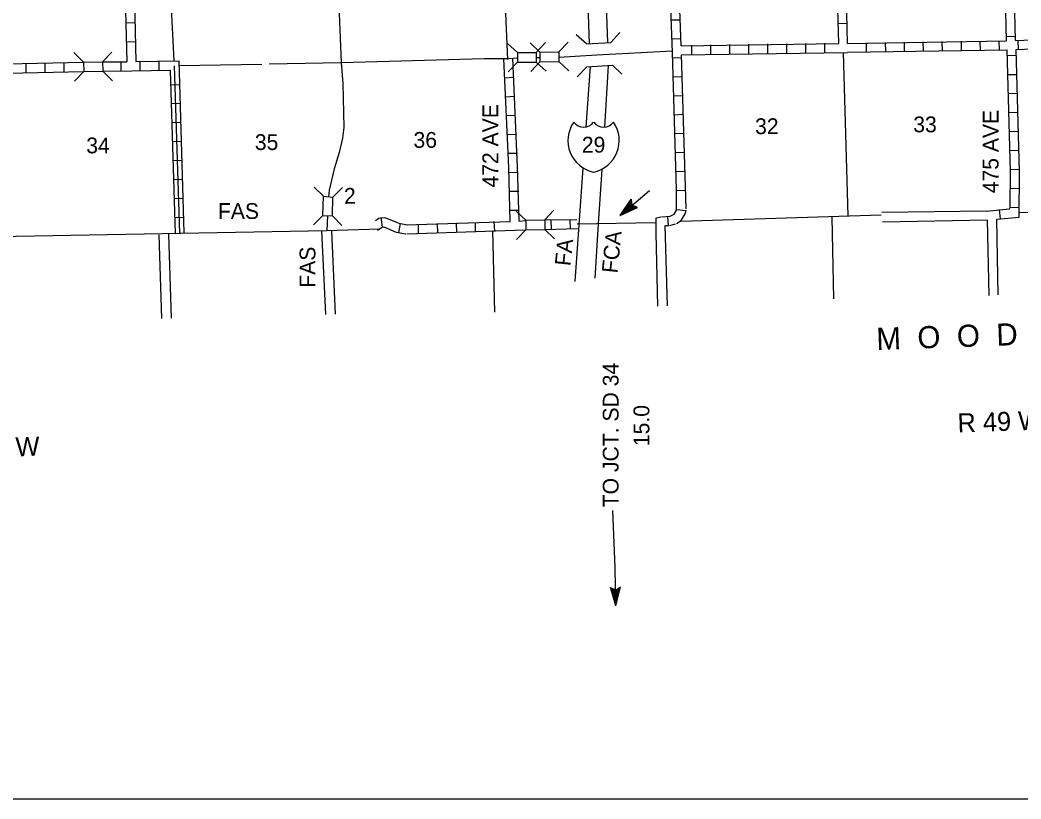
# Model space of a CAD drawing. Extents: x 1898965 to 2429786, y 15985402 to 16412123.
# Drawn here: x 2210247 to 2241886, y 16044993 to 16069627 of the extents above; entities that cross this region are included whole.
import ezdxf

# ---------------------------------------------------------------- set-up
doc = ezdxf.new("R2010")
doc.units = 0
for name, color, linetype in [('L11', 7, 'Continuous'), ('L13', 7, 'Continuous'), ('L14', 7, 'Continuous'), ('L18', 7, 'Continuous'), ('L2', 7, 'Continuous'), ('L21', 7, 'Continuous'), ('L23', 7, 'Continuous'), ('L28', 7, 'Continuous'), ('L3', 7, 'Continuous'), ('L30', 7, 'Continuous'), ('L4', 7, 'Continuous'), ('L5', 7, 'Continuous'), ('L51', 7, 'Continuous'), ('L8', 7, 'Continuous')]:
    doc.layers.add(name, color=color, linetype=linetype)

msp = doc.modelspace()

# ---------------------------------------------------------------- linework, layer by layer
at = {"layer": 'L11'}
for p, q in [((2240793, 16063584), (2237483, 16063542)), ((2237509, 16063241), (2240825, 16063309))]:
    msp.add_line(p, q, dxfattribs=at)
at = {"layer": 'L13'}
for p, q in [((2225477, 16072512), (2225651, 16068383)), ((2215017, 16070216), (2215107, 16068336)), ((2236269, 16068595), (2236416, 16063436)), ((2215277, 16068184), (2217892, 16068235)), ((2218119, 16068239), (2220397, 16068283)), ((2221600, 16063013), (2219949, 16062961))]:
    msp.add_line(p, q, dxfattribs=at)
at = {"layer": 'L18'}
for p, q in [((2225968, 16068595), (2225656, 16068885)), ((2226680, 16068610), (2226374, 16068901)), ((2226564, 16068600), (2226860, 16068911)), ((2227282, 16068616), (2227573, 16068927)), ((2212256, 16068299), (2211950, 16068595)), ((2212858, 16068309), (2213148, 16068610)), ((2225968, 16068595), (2226564, 16068600)), ((2225968, 16068595), (2225968, 16068294)), ((2226564, 16068600), (2226564, 16068299)), ((2226680, 16068610), (2227282, 16068616)), ((2226680, 16068610), (2226680, 16068309)), ((2227282, 16068616), (2227282, 16068320)), ((2212256, 16068299), (2212858, 16068309)), ((2212256, 16068299), (2212266, 16068003)), ((2212858, 16068309), (2212868, 16068009)), ((2225968, 16068294), (2225677, 16067987)), ((2225968, 16068294), (2226564, 16068299)), ((2226680, 16068309), (2226390, 16068003)), ((2226564, 16068299), (2226876, 16068009)), ((2226680, 16068309), (2227282, 16068320)), ((2227282, 16068320), (2227594, 16068024)), ((2212266, 16068003), (2211966, 16067692)), ((2212266, 16068003), (2212868, 16068009)), ((2212868, 16068009), (2213169, 16067708)), ((2219843, 16064054), (2219542, 16064344)), ((2220133, 16064027), (2220440, 16064328)), ((2219817, 16063441), (2219843, 16064054)), ((2219843, 16064054), (2220133, 16064027)), ((2220123, 16063436), (2220133, 16064027)), ((2226232, 16063293), (2225925, 16063584)), ((2226834, 16063304), (2227124, 16063610)), ((2219817, 16063441), (2219526, 16063146)), ((2219817, 16063441), (2220123, 16063436)), ((2220123, 16063436), (2220424, 16063124)), ((2226232, 16063293), (2226834, 16063304)), ((2226232, 16063293), (2226232, 16062992)), ((2226834, 16063304), (2226834, 16063003)), ((2226232, 16062992), (2225941, 16062686)), ((2226232, 16062992), (2226834, 16063003)), ((2226834, 16063003), (2227140, 16062707))]:
    msp.add_line(p, q, dxfattribs=at)
at = {"layer": 'L2'}
for p, q in [((2241834, 16063542), (2246073, 16063668)), ((2227858, 16063177), (2230339, 16063225)), ((2231131, 16063267), (2237472, 16063462))]:
    msp.add_line(p, q, dxfattribs=at)
at = {"layer": 'L23'}
msp.add_lwpolyline([(2111997, 16044993), (2399601, 16044993)], dxfattribs=at)
at = {"layer": 'L28'}
for p, q in [((2229215, 16063441), (2230149, 16064233)), ((2229215, 16063441), (2229569, 16063959)), ((2229273, 16063526), (2229569, 16063916)), ((2229331, 16063579), (2229569, 16063895)), ((2229384, 16063600), (2229569, 16063853)), ((2229426, 16063652), (2229574, 16063837)), ((2229510, 16063726), (2229584, 16063816)), ((2229569, 16063959), (2229590, 16063769)), ((2229215, 16063441), (2229764, 16063700)), ((2229273, 16063494), (2229727, 16063716)), ((2229326, 16063552), (2229701, 16063726)), ((2229389, 16063579), (2229669, 16063711)), ((2229410, 16063626), (2229547, 16063716)), ((2229426, 16063626), (2229642, 16063737)), ((2229458, 16063652), (2229547, 16063716)), ((2229516, 16063700), (2229605, 16063753)), ((2229532, 16063737), (2229574, 16063774)), ((2229558, 16063737), (2229600, 16063753)), ((2229764, 16063700), (2229590, 16063769))]:
    msp.add_line(p, q, dxfattribs=at)
at = {"layer": 'L3'}
msp.add_line((2215302, 16062887), (2215133, 16068183), dxfattribs=at)
for centre, radius, start, end in [((2228586, 16065812), 1019, 145.1421, 258.0921), ((2228064, 16066633), 393, 217.3749, 322.2366), ((2228691, 16066633), 393, 217.7656, 322.6273), ((2228169, 16065812), 1019, 281.9101, 34.8601)]:
    msp.add_arc(centre, radius, start, end, dxfattribs=at)
at = {"layer": 'L4'}
for p, q in [((2220181, 16073558), (2220397, 16068283)), ((2228481, 16068521), (2230867, 16068653)), ((2225683, 16068410), (2225968, 16068436)), ((2226564, 16068441), (2226680, 16068441)), ((2227282, 16068457), (2228481, 16068521)), ((2219949, 16062961), (2203734, 16062660))]:
    msp.add_line(p, q, dxfattribs=at)
for points in [[(2220397, 16068283), (2224917, 16068410), (2225683, 16068410)], [(2220397, 16068283), (2220450, 16067618), (2220482, 16066224)], [(2220482, 16066224), (2220440, 16065891), (2220334, 16065442), (2220181, 16064925), (2220017, 16064249), (2220001, 16064033)], [(2219964, 16063441), (2219949, 16062961)]]:
    msp.add_lwpolyline(points, dxfattribs=at)
at = {"layer": 'L5'}
for p, q in [((2228924, 16068917), (2229209, 16069228)), ((2228148, 16068869), (2227831, 16069160)), ((2228148, 16068869), (2228924, 16068917)), ((2228159, 16068151), (2227858, 16067829)), ((2228141, 16066247), (2228275, 16068162)), ((2228159, 16068151), (2228977, 16068204)), ((2228840, 16068193), (2228717, 16066240)), ((2228977, 16068204), (2229273, 16067919)), ((2227925, 16063151), (2228050, 16064945)), ((2228633, 16064904), (2228525, 16063185))]:
    msp.add_line(p, q, dxfattribs=at)
for points in [[(2228249, 16068874), (2228043, 16074751)], [(2228608, 16074778), (2228819, 16068911)]]:
    msp.add_lwpolyline(points, dxfattribs=at)
at = {"layer": 'L51'}
for p, q in [((2235973, 16060812), (2235915, 16063394)), ((2215033, 16060199), (2214949, 16062850)), ((2219917, 16060316), (2219790, 16062958)), ((2220218, 16060326), (2220098, 16062964)), ((2225250, 16060384), (2225192, 16062966)), ((2230408, 16060574), (2230360, 16062887)), ((2230709, 16060585), (2230640, 16063124)), ((2214732, 16060184), (2214648, 16062834)), ((2229056, 16052316), (2228982, 16054117)), ((2229083, 16051102), (2229056, 16052316)), ((2229083, 16051102), (2228909, 16051677)), ((2228909, 16051677), (2229093, 16051593)), ((2229072, 16051192), (2228940, 16051640)), ((2229072, 16051244), (2228956, 16051651)), ((2229067, 16051308), (2228998, 16051619)), ((2229083, 16051387), (2229025, 16051609)), ((2229056, 16051487), (2229041, 16051603)), ((2229056, 16051519), (2229056, 16051566)), ((2229072, 16051545), (2229093, 16051577)), ((2229099, 16051366), (2229072, 16051524)), ((2229083, 16051408), (2229072, 16051524)), ((2229083, 16051102), (2229225, 16051693)), ((2229225, 16051693), (2229093, 16051593)), ((2229093, 16051466), (2229099, 16051577)), ((2229099, 16051170), (2229199, 16051651)), ((2229099, 16051218), (2229183, 16051651)), ((2229099, 16051292), (2229173, 16051619)), ((2229109, 16051376), (2229125, 16051603))]:
    msp.add_line(p, q, dxfattribs=at)
for points in [[(2228525, 16063185), (2228416, 16061465)], [(2240883, 16060917), (2240825, 16063309)], [(2241168, 16060933), (2241126, 16063325)], [(2227799, 16061358), (2227925, 16063151)], [(2230360, 16062887), (2230350, 16063093)]]:
    msp.add_lwpolyline(points, dxfattribs=at)
at = {"layer": 'L8'}
for p, q in [((2241432, 16068969), (2241300, 16073975)), ((2241717, 16068975), (2241580, 16073991)), ((2236126, 16068885), (2235999, 16073869)), ((2236401, 16068885), (2236284, 16073885)), ((2213592, 16069534), (2213893, 16069545)), ((2231126, 16069624), (2230825, 16069619)), ((2236100, 16069519), (2236401, 16069524)), ((2213608, 16068933), (2213908, 16068943)), ((2231142, 16069033), (2230841, 16069017)), ((2231142, 16068811), (2236126, 16068885)), ((2233275, 16068859), (2233275, 16068558)), ((2233877, 16068869), (2233877, 16068568)), ((2234473, 16068874), (2234473, 16068579)), ((2235075, 16068885), (2235075, 16068584)), ((2235672, 16068896), (2235672, 16068595)), ((2236401, 16068885), (2241432, 16068969)), ((2237008, 16068600), (2237008, 16068901)), ((2237610, 16068616), (2237599, 16068917)), ((2238206, 16068626), (2238201, 16068927)), ((2238808, 16068637), (2238798, 16068933)), ((2239410, 16068642), (2239400, 16068943)), ((2240007, 16068653), (2240001, 16068954)), ((2240609, 16068658), (2240598, 16068959)), ((2241205, 16068669), (2241200, 16068969)), ((2241422, 16069101), (2241723, 16069112)), ((2241807, 16068684), (2241797, 16068985)), ((2230999, 16064270), (2230867, 16068600)), ((2231158, 16068526), (2236406, 16068600)), ((2231475, 16068832), (2231475, 16068537)), ((2232076, 16068843), (2232076, 16068542)), ((2232673, 16068853), (2232673, 16068552)), ((2236406, 16068610), (2241448, 16068684)), ((2209832, 16068241), (2212256, 16068299)), ((2210440, 16067950), (2210440, 16068251)), ((2211042, 16067961), (2211042, 16068262)), ((2211643, 16067977), (2211643, 16068278)), ((2212858, 16068309), (2213623, 16068309)), ((2213444, 16068003), (2213444, 16068299)), ((2213908, 16068320), (2215272, 16068338)), ((2214040, 16068019), (2214040, 16068320)), ((2214642, 16068024), (2214642, 16068325)), ((2215440, 16062892), (2215272, 16068338)), ((2225535, 16068399), (2225836, 16068420)), ((2231168, 16068426), (2230867, 16068420)), ((2231300, 16063658), (2231158, 16068526)), ((2241443, 16068500), (2241739, 16068510)), ((2209843, 16067950), (2212266, 16068003)), ((2212868, 16068009), (2213776, 16068019)), ((2213776, 16068019), (2215001, 16068046)), ((2215160, 16062876), (2215001, 16068046)), ((2241459, 16067903), (2241760, 16067908)), ((2215001, 16067576), (2215302, 16067591)), ((2225556, 16067803), (2225857, 16067818)), ((2231184, 16067834), (2230883, 16067818)), ((2241475, 16067301), (2241776, 16067312)), ((2215023, 16066984), (2215323, 16066995)), ((2225582, 16067201), (2225883, 16067217)), ((2231200, 16067232), (2230899, 16067217)), ((2241490, 16066699), (2241791, 16066710)), ((2215044, 16066382), (2215339, 16066393)), ((2225609, 16066604), (2225910, 16066620)), ((2231216, 16066636), (2230915, 16066620)), ((2225640, 16066002), (2225941, 16066018)), ((2231232, 16066034), (2230931, 16066029)), ((2241517, 16066102), (2241818, 16066108)), ((2215060, 16065786), (2215360, 16065791)), ((2225667, 16065411), (2225968, 16065416)), ((2231258, 16065437), (2230957, 16065427)), ((2241533, 16065500), (2241834, 16065511)), ((2215075, 16065184), (2215376, 16065194)), ((2225693, 16064809), (2225989, 16064819)), ((2231274, 16064835), (2230973, 16064825)), ((2241548, 16064904), (2241849, 16064909)), ((2215102, 16064587), (2215397, 16064592)), ((2225709, 16064212), (2226010, 16064217)), ((2231290, 16064233), (2230989, 16064228)), ((2241548, 16064307), (2241849, 16064302)), ((2215118, 16063985), (2215419, 16063996)), ((2225725, 16063610), (2226026, 16063616)), ((2231300, 16063594), (2230999, 16063626)), ((2240793, 16063584), (2241522, 16063658)), ((2241200, 16063637), (2241226, 16063336)), ((2241543, 16063711), (2241839, 16063700)), ((2215133, 16063383), (2215434, 16063394)), ((2221707, 16063077), (2221665, 16063378)), ((2222224, 16062903), (2222277, 16063193)), ((2222457, 16063151), (2225741, 16063251)), ((2222847, 16062866), (2222842, 16063167)), ((2223449, 16062892), (2223444, 16063193)), ((2224051, 16062908), (2224041, 16063209)), ((2224648, 16062924), (2224642, 16063225)), ((2225250, 16062950), (2225239, 16063251)), ((2226026, 16063267), (2226226, 16063283)), ((2226834, 16063304), (2227847, 16063320)), ((2227050, 16063003), (2227039, 16063304)), ((2227652, 16063019), (2227641, 16063320)), ((2230524, 16063399), (2230793, 16063420)), ((2230741, 16063119), (2230725, 16063420)), ((2230783, 16063124), (2230968, 16063177)), ((2241126, 16063325), (2241834, 16063394)), ((2222472, 16062866), (2225899, 16062977)), ((2225899, 16062977), (2226232, 16062992)), ((2226834, 16063003), (2227868, 16063035)), ((2230651, 16063124), (2230751, 16063124))]:
    msp.add_line(p, q, dxfattribs=at)
for points in [[(2230867, 16068600), (2230772, 16071118), (2230735, 16073737)], [(2231142, 16068811), (2231057, 16071118), (2231015, 16073737)], [(2213544, 16071166), (2213623, 16068309)], [(2213840, 16071166), (2213908, 16068320)], [(2241717, 16068975), (2242515, 16069012), (2243391, 16069012), (2246638, 16069128)], [(2241522, 16063658), (2241548, 16063695), (2241559, 16064835), (2241448, 16068684)], [(2241733, 16068695), (2242515, 16068727), (2243391, 16068727), (2246649, 16068843)], [(2241834, 16063394), (2241839, 16064835), (2241733, 16068695)], [(2225741, 16063251), (2225693, 16064962), (2225540, 16068399)], [(2226026, 16063267), (2225973, 16064978), (2225825, 16068420)], [(2230793, 16063420), (2230925, 16063484), (2230999, 16063616), (2230999, 16064270)], [(2230999, 16063193), (2231142, 16063283), (2231269, 16063499), (2231300, 16063610)], [(2221485, 16063283), (2221591, 16063362), (2221775, 16063383), (2222219, 16063204), (2222494, 16063151)], [(2230350, 16063093), (2230350, 16063367), (2230498, 16063399)], [(2221548, 16062977), (2221691, 16063077), (2221744, 16063082), (2222134, 16062919), (2222441, 16062866)]]:
    msp.add_lwpolyline(points, dxfattribs=at)

# ---------------------------------------------------------------- texts
at = {"layer": 'L14'}
for s, p in [('32', (2233481, 16066018)), ('33', (2238481, 16066076)), ('35', (2217668, 16065516)), ('36', (2222684, 16065585)), ('34', (2212340, 16065411))]:
    msp.add_text(s, height=500, rotation=359.9999, dxfattribs=at).set_placement(p)
at = {"layer": 'L18'}
msp.add_text('2', height=500, rotation=2, dxfattribs=at).set_placement((2220498, 16063811))
at = {"layer": 'L21'}
for rotation, p in [(0.0011, (2216501, 16063336)), (90.0011, (2219584, 16061160))]:
    msp.add_text('FAS', height=499.9, rotation=rotation, dxfattribs=at).set_placement(p)
at = {"layer": 'L3'}
msp.add_text('29', height=500, rotation=359.9999, dxfattribs=at).set_placement((2228005, 16065433))
at = {"layer": 'L30'}
for s, p in [('472 AVE', (2225363, 16064328)), ('475 AVE', (2241178, 16064147))]:
    msp.add_text(s, height=500, rotation=90.0001, dxfattribs=at).set_placement(p)
at = {"layer": 'L51'}
for s, height, rotation, p in [('FCA', 500, 84.0003, (2229128, 16061603)), ('FA', 500, 84.0003, (2227645, 16061832)), ('M  O  O  D  Y', 699.95, 2, (2237325, 16059191)), ('TO JCT. SD 34', 499.98, 90.0001, (2229167, 16054217)), ('15.0', 500, 90.0001, (2230139, 16056150)), ('R 49 W', 600, 2, (2239891, 16056582)), ('R 50 W', 600, 2, (2208201, 16055759))]:
    msp.add_text(s, height=height, rotation=rotation, dxfattribs=at).set_placement(p)

doc.saveas('drawing.dxf')
